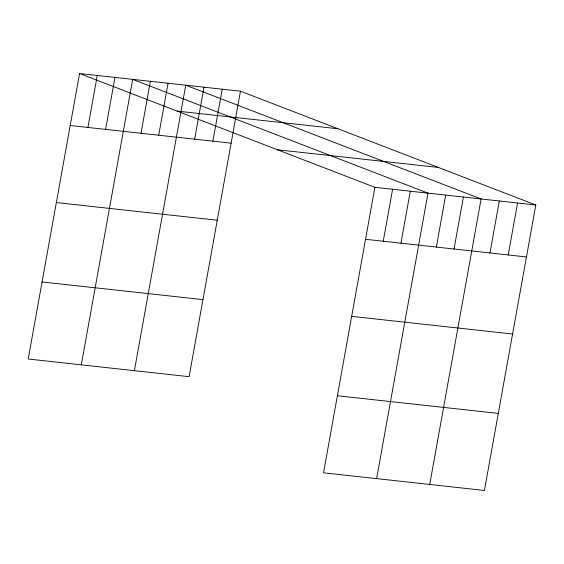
<?xml version="1.0" encoding="UTF-8"?>
<svg xmlns="http://www.w3.org/2000/svg" width="564" height="564" viewBox="0 0 564 564"><rect width="100%" height="100%" fill="white"/><g stroke="black" fill="none" stroke-linecap="round" stroke-linejoin="round"><path stroke-width="0.85" d="M79.566 73.531L28.2 359.014L189.102 376.681L240.468 91.199L79.566 73.531L374.898 187.318L535.8 204.986L484.434 490.469L323.532 472.801L374.898 187.318M87.913 127.45L97.269 75.477M105.616 129.396L114.964 77.423M81.301 364.845L132.667 79.362L427.998 193.149L376.632 478.632M141.014 133.28L150.362 81.308M158.71 135.219L168.065 83.246M134.394 370.675L185.76 85.192L481.092 198.979L429.726 484.462M194.643 139.167L203.999 87.194M212.882 141.169L222.23 89.197M383.245 241.237L392.593 189.264M400.948 243.183L410.296 191.21M436.346 247.067L445.694 195.095M454.041 249.013L463.396 197.033M489.975 252.954L499.33 200.981M508.213 254.956L517.562 202.984M177.025 111.087L337.928 128.747M70.218 125.504L231.12 143.171M277.439 149.77L438.341 167.438M56.351 202.568L217.253 220.228M365.55 239.291L526.452 256.958M42.067 281.958L202.969 299.618M351.682 316.355L512.584 334.015M337.399 395.745L498.301 413.412M240.468 91.199L535.8 204.986"/></g></svg>
